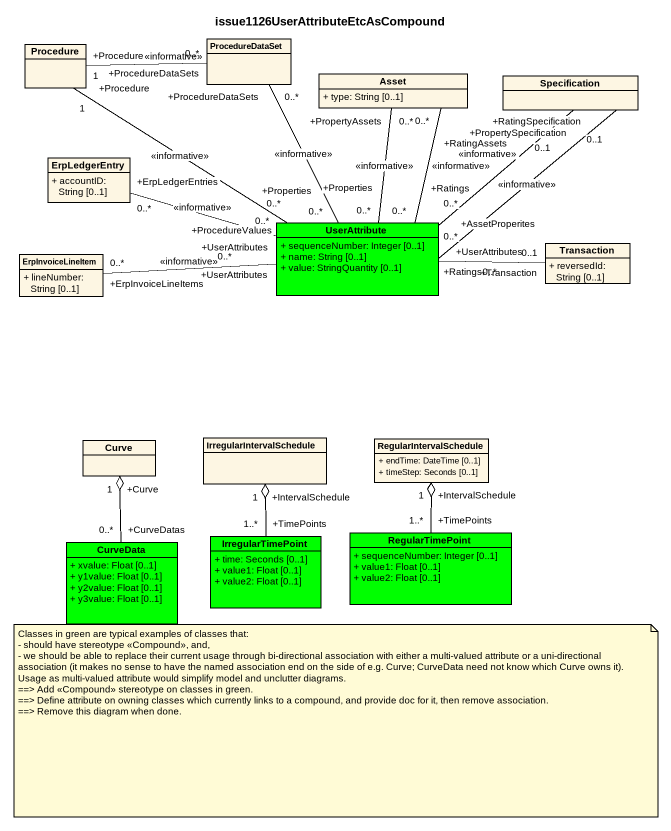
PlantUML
@startuml
title issue1126UserAttributeEtcAsCompound
hide circle
hide empty members
skinparam classAttributeIconSize 0
class Procedure
class ProcedureDataSet
class Asset {
  + type: String [0..1]
}
class Specification
class ErpLedgerEntry {
  + accountID: String [0..1]
}
class UserAttribute #00FF00 {
  + sequenceNumber: Integer [0..1]
  + name: String [0..1]
  + value: StringQuantity [0..1]
}
class Transaction {
  + reversedId: String [0..1]
}
class ErpInvoiceLineItem {
  + lineNumber: String [0..1]
}
class Curve
class IrregularIntervalSchedule
class RegularIntervalSchedule {
  + endTime: DateTime [0..1]
  + timeStep: Seconds [0..1]
}
class CurveData #00FF00 {
  + xvalue: Float [0..1]
  + y1value: Float [0..1]
  + y2value: Float [0..1]
  + y3value: Float [0..1]
}
class IrregularTimePoint #00FF00 {
  + time: Seconds [0..1]
  + value1: Float [0..1]
  + value2: Float [0..1]
}
class RegularTimePoint #00FF00 {
  + sequenceNumber: Integer [0..1]
  + value1: Float [0..1]
  + value2: Float [0..1]
}
Procedure "+Procedure\n1" -right- "+ProcedureDataSets\n0..*" ProcedureDataSet : <<informative>>
Procedure "+Procedure\n1" -- "+ProcedureValues\n0..*" UserAttribute : <<informative>>
ErpLedgerEntry "+ErpLedgerEntries\n0..*" -right- "+UserAttributes\n0..*" UserAttribute : <<informative>>
UserAttribute "+Properties\n0..*" -up- "+ProcedureDataSets\n0..*" ProcedureDataSet : <<informative>>
UserAttribute "+Properties\n0..*" -up- "+PropertyAssets\n0..*" Asset : <<informative>>
UserAttribute "+Ratings\n0..*" -up- "+RatingAssets\n0..*" Asset : <<informative>>
UserAttribute "+Ratings\n0..*" -up- "+RatingSpecification\n0..1" Specification : <<informative>>
UserAttribute "+AssetProperites\n0..*" -up- "+PropertySpecification\n0..1" Specification : <<informative>>
UserAttribute "+UserAttributes\n0..*" -right- "+Transaction\n0..1" Transaction
ErpInvoiceLineItem "+ErpInvoiceLineItems\n0..*" -right- "+UserAttributes\n0..*" UserAttribute : <<informative>>
IrregularIntervalSchedule "+IntervalSchedule\n1" o-- "+TimePoints\n1..*" IrregularTimePoint
RegularIntervalSchedule "+IntervalSchedule\n1" o-- "+TimePoints\n1..*" RegularTimePoint
CurveData "+CurveDatas\n0..*" -up-o "+Curve\n1" Curve
note as N1
  Classes in green are typical examples of classes that:
  - should have stereotype <<Compound>>, and,
  - we should be able to replace their current usage through bi-directional association with either a multi-valued attribute or a uni-directional association (it makes no sense to have the named association end on the side of e.g. Curve; CurveData need not know which Curve owns it).
  Usage as multi-valued attribute would simplify model and unclutter diagrams.
  ~==> Add <<Compound>> stereotype on classes in green.
  ~==> Define attribute on owning classes which currently links to a compound, and provide doc for it, then remove association.
  ~==> Remove this diagram when done.
end note
@enduml
